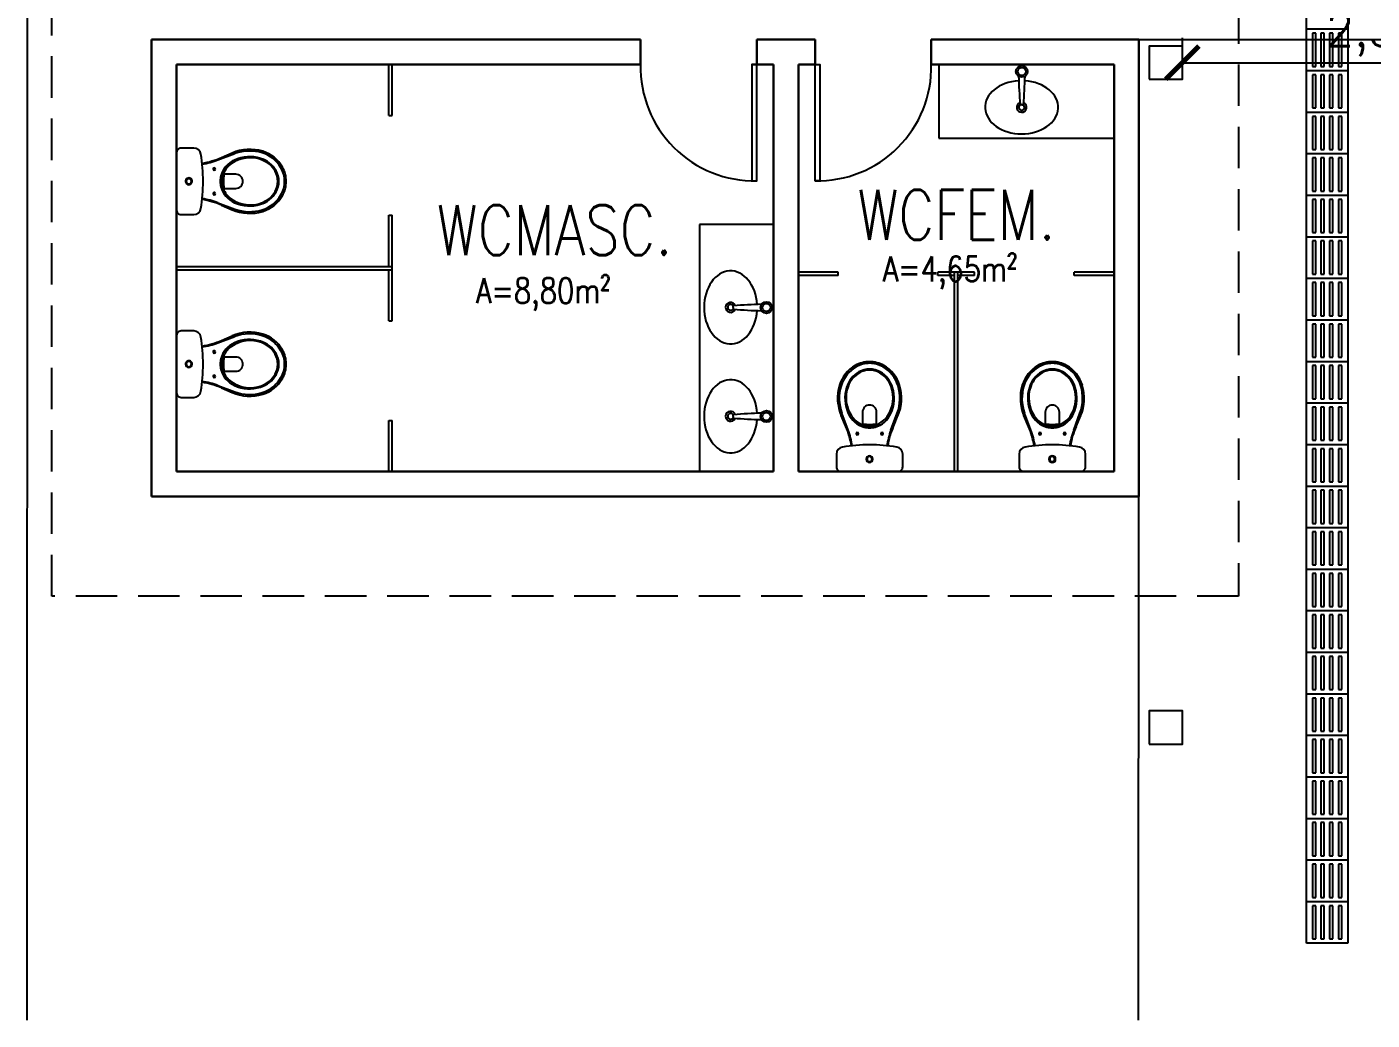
# Model space of a CAD drawing. Header units: metres. Extents: x 341 to 459, y 1341 to 1425.
# Drawn here: x 425.26 to 433.35, y 1365.49 to 1371.47 of the extents above; entities that cross this region are included whole.
import ezdxf

# ---------------------------------------------------------------- set-up
doc = ezdxf.new("R2010")
doc.units = ezdxf.units.M
doc.linetypes.add('CONTINUO', pattern=[0])
doc.linetypes.add('HIDDEN', pattern=[0.375, 0.25, -0.125])
for name, color, linetype in [('AL1', 8, 'Continuous'), ('BASE DE CONCRETO', 251, 'Continuous'), ('CANALETA-COBERTA_', 4, 'CONTINUO'), ('Identificadores de ambiente', 3, 'Continuous'), ('Itens de detalhe', 7, 'Continuous'), ('Linhas médias', 3, 'Continuous'), ('Notas de texto-1', 7, 'Continuous')]:
    doc.layers.add(name, color=color, linetype=linetype)
doc.layers.add('AL2', color=7, linetype='Continuous', lineweight=9)
doc.layers.add('EDIFICAÇÃO_', color=5, linetype='CONTINUO', lineweight=30)
doc.styles.add('ROMANS', font='ROMANS.SHX')
doc.styles.add('RomanS_3', font='romans__.ttf', dxfattribs={"width": 0.8, "height": 0.3})
doc.dimstyles.new('100___1-100', dxfattribs={"dimscale": 0.1, "dimtxt": 2, "dimasz": 2, "dimexe": 1.5, "dimexo": 1, "dimgap": 0.5, "dimtad": 1, "dimzin": 4, "dimtxsty": 'ROMANS', "dimblk": 'ARCHTICK', "dimcen": 0, "dimclrd": 256, "dimclre": 256, "dimclrt": 3, "dimazin": 3, "dimtfac": 1, "dimtmove": 0, "dimatfit": 0, "dimldrblk": 'ARCHTICK', "dimfxl": 1, "dimlwd": -1, "dimlwe": -1, "dimarcsym": 0})

# ---------------------------------------------------------------- blocks, each defined once
blk = doc.blocks.new('piso tatil')
at = {"layer": 'Itens de detalhe', "color": 252, "true_color": 0x939598, "extrusion": (0, 0, -1)}
for p, q in [((-78.855, 21.8242), (-78.855, 22.0742)), ((-78.855, 21.8242), (-78.855, 22.0742)), ((-78.605, 22.0742), (-78.605, 21.8242)), ((-78.605, 22.0742), (-78.605, 21.8242)), ((-78.855, 21.5742), (-78.855, 21.8242)), ((-78.855, 21.8242), (-78.605, 21.8242)), ((-78.855, 21.5742), (-78.855, 21.8242)), ((-78.855, 21.8242), (-78.605, 21.8242)), ((-78.7976, 21.7986), (-78.8181, 21.7986)), ((-78.8181, 21.7986), (-78.8181, 21.5991)), ((-78.7976, 21.5991), (-78.7976, 21.7986)), ((-78.7469, 21.7986), (-78.7674, 21.7986)), ((-78.7674, 21.7986), (-78.7674, 21.5991)), ((-78.7469, 21.5991), (-78.7469, 21.7986)), ((-78.6962, 21.7986), (-78.7167, 21.7986)), ((-78.7167, 21.7986), (-78.7167, 21.5991)), ((-78.6962, 21.5991), (-78.6962, 21.7986)), ((-78.642, 21.7986), (-78.6624, 21.7986)), ((-78.6624, 21.7986), (-78.6624, 21.5991)), ((-78.642, 21.5991), (-78.642, 21.7986)), ((-78.605, 21.8242), (-78.605, 21.5742)), ((-78.605, 21.8242), (-78.605, 21.5742)), ((-78.855, 21.3242), (-78.855, 21.5742)), ((-78.855, 21.5742), (-78.605, 21.5742)), ((-78.855, 21.3242), (-78.855, 21.5742)), ((-78.855, 21.5742), (-78.605, 21.5742)), ((-78.8181, 21.5991), (-78.7976, 21.5991)), ((-78.7976, 21.5486), (-78.8181, 21.5486)), ((-78.8181, 21.5486), (-78.8181, 21.3491)), ((-78.7976, 21.3491), (-78.7976, 21.5486)), ((-78.7674, 21.5991), (-78.7469, 21.5991)), ((-78.7469, 21.5486), (-78.7674, 21.5486)), ((-78.7674, 21.5486), (-78.7674, 21.3491)), ((-78.7469, 21.3491), (-78.7469, 21.5486)), ((-78.7167, 21.5991), (-78.6962, 21.5991)), ((-78.6962, 21.5486), (-78.7167, 21.5486)), ((-78.7167, 21.5486), (-78.7167, 21.3491)), ((-78.6962, 21.3491), (-78.6962, 21.5486)), ((-78.6624, 21.5991), (-78.642, 21.5991)), ((-78.642, 21.5486), (-78.6624, 21.5486)), ((-78.6624, 21.5486), (-78.6624, 21.3491)), ((-78.642, 21.3491), (-78.642, 21.5486)), ((-78.605, 21.5742), (-78.605, 21.3242)), ((-78.605, 21.5742), (-78.605, 21.3242)), ((-78.855, 21.0742), (-78.855, 21.3242)), ((-78.855, 21.3242), (-78.605, 21.3242)), ((-78.855, 21.0742), (-78.855, 21.3242)), ((-78.855, 21.3242), (-78.605, 21.3242)), ((-78.8181, 21.3491), (-78.7976, 21.3491)), ((-78.7976, 21.2986), (-78.8181, 21.2986)), ((-78.8181, 21.2986), (-78.8181, 21.0991)), ((-78.7976, 21.0991), (-78.7976, 21.2986)), ((-78.7674, 21.3491), (-78.7469, 21.3491)), ((-78.7469, 21.2986), (-78.7674, 21.2986)), ((-78.7674, 21.2986), (-78.7674, 21.0991)), ((-78.7469, 21.0991), (-78.7469, 21.2986)), ((-78.7167, 21.3491), (-78.6962, 21.3491)), ((-78.6962, 21.2986), (-78.7167, 21.2986)), ((-78.7167, 21.2986), (-78.7167, 21.0991)), ((-78.6962, 21.0991), (-78.6962, 21.2986)), ((-78.6624, 21.3491), (-78.642, 21.3491)), ((-78.642, 21.2986), (-78.6624, 21.2986)), ((-78.6624, 21.2986), (-78.6624, 21.0991)), ((-78.642, 21.0991), (-78.642, 21.2986)), ((-78.605, 21.3242), (-78.605, 21.0742)), ((-78.605, 21.3242), (-78.605, 21.0742)), ((-78.855, 20.8242), (-78.855, 21.0742)), ((-78.855, 21.0742), (-78.605, 21.0742)), ((-78.855, 20.8242), (-78.855, 21.0742)), ((-78.855, 21.0742), (-78.605, 21.0742)), ((-78.8181, 21.0991), (-78.7976, 21.0991)), ((-78.7674, 21.0991), (-78.7469, 21.0991)), ((-78.7167, 21.0991), (-78.6962, 21.0991)), ((-78.6624, 21.0991), (-78.642, 21.0991)), ((-78.605, 21.0742), (-78.605, 20.8242)), ((-78.605, 21.0742), (-78.605, 20.8242)), ((-78.7976, 21.0486), (-78.8181, 21.0486)), ((-78.8181, 21.0486), (-78.8181, 20.8491)), ((-78.7976, 20.8491), (-78.7976, 21.0486)), ((-78.7469, 21.0486), (-78.7674, 21.0486)), ((-78.7674, 21.0486), (-78.7674, 20.8491)), ((-78.7469, 20.8491), (-78.7469, 21.0486)), ((-78.6962, 21.0486), (-78.7167, 21.0486)), ((-78.7167, 21.0486), (-78.7167, 20.8491)), ((-78.6962, 20.8491), (-78.6962, 21.0486)), ((-78.642, 21.0486), (-78.6624, 21.0486)), ((-78.6624, 21.0486), (-78.6624, 20.8491)), ((-78.642, 20.8491), (-78.642, 21.0486)), ((-78.855, 20.5742), (-78.855, 20.8242)), ((-78.855, 20.8242), (-78.605, 20.8242)), ((-78.855, 20.5742), (-78.855, 20.8242)), ((-78.855, 20.8242), (-78.605, 20.8242)), ((-78.8181, 20.8491), (-78.7976, 20.8491)), ((-78.7674, 20.8491), (-78.7469, 20.8491)), ((-78.7167, 20.8491), (-78.6962, 20.8491)), ((-78.6624, 20.8491), (-78.642, 20.8491)), ((-78.605, 20.8242), (-78.605, 20.5742)), ((-78.605, 20.8242), (-78.605, 20.5742)), ((-78.7976, 20.7986), (-78.8181, 20.7986)), ((-78.8181, 20.7986), (-78.8181, 20.5991)), ((-78.7976, 20.5991), (-78.7976, 20.7986)), ((-78.7469, 20.7986), (-78.7674, 20.7986)), ((-78.7674, 20.7986), (-78.7674, 20.5991)), ((-78.7469, 20.5991), (-78.7469, 20.7986)), ((-78.6962, 20.7986), (-78.7167, 20.7986)), ((-78.7167, 20.7986), (-78.7167, 20.5991)), ((-78.6962, 20.5991), (-78.6962, 20.7986)), ((-78.642, 20.7986), (-78.6624, 20.7986)), ((-78.6624, 20.7986), (-78.6624, 20.5991)), ((-78.642, 20.5991), (-78.642, 20.7986)), ((-78.855, 20.3242), (-78.855, 20.5742)), ((-78.855, 20.5742), (-78.605, 20.5742)), ((-78.855, 20.3242), (-78.855, 20.5742)), ((-78.855, 20.5742), (-78.605, 20.5742)), ((-78.8181, 20.5991), (-78.7976, 20.5991)), ((-78.7674, 20.5991), (-78.7469, 20.5991)), ((-78.7167, 20.5991), (-78.6962, 20.5991)), ((-78.6624, 20.5991), (-78.642, 20.5991)), ((-78.605, 20.5742), (-78.605, 20.3242)), ((-78.605, 20.5742), (-78.605, 20.3242)), ((-78.7976, 20.5486), (-78.8181, 20.5486)), ((-78.8181, 20.5486), (-78.8181, 20.3491)), ((-78.7976, 20.3491), (-78.7976, 20.5486)), ((-78.7469, 20.5486), (-78.7674, 20.5486)), ((-78.7674, 20.5486), (-78.7674, 20.3491)), ((-78.7469, 20.3491), (-78.7469, 20.5486)), ((-78.6962, 20.5486), (-78.7167, 20.5486)), ((-78.7167, 20.5486), (-78.7167, 20.3491)), ((-78.6962, 20.3491), (-78.6962, 20.5486)), ((-78.642, 20.5486), (-78.6624, 20.5486)), ((-78.6624, 20.5486), (-78.6624, 20.3491)), ((-78.642, 20.3491), (-78.642, 20.5486)), ((-78.8181, 20.3491), (-78.7976, 20.3491)), ((-78.7674, 20.3491), (-78.7469, 20.3491)), ((-78.7167, 20.3491), (-78.6962, 20.3491)), ((-78.6624, 20.3491), (-78.642, 20.3491)), ((-78.855, 20.0742), (-78.855, 20.3242)), ((-78.855, 20.3242), (-78.605, 20.3242)), ((-78.855, 20.0742), (-78.855, 20.3242)), ((-78.855, 20.3242), (-78.605, 20.3242)), ((-78.7976, 20.2986), (-78.8181, 20.2986)), ((-78.8181, 20.2986), (-78.8181, 20.0991)), ((-78.7976, 20.0991), (-78.7976, 20.2986)), ((-78.7469, 20.2986), (-78.7674, 20.2986)), ((-78.7674, 20.2986), (-78.7674, 20.0991)), ((-78.7469, 20.0991), (-78.7469, 20.2986)), ((-78.6962, 20.2986), (-78.7167, 20.2986)), ((-78.7167, 20.2986), (-78.7167, 20.0991)), ((-78.6962, 20.0991), (-78.6962, 20.2986)), ((-78.642, 20.2986), (-78.6624, 20.2986)), ((-78.6624, 20.2986), (-78.6624, 20.0991)), ((-78.642, 20.0991), (-78.642, 20.2986)), ((-78.605, 20.3242), (-78.605, 20.0742)), ((-78.605, 20.3242), (-78.605, 20.0742)), ((-78.8181, 20.0991), (-78.7976, 20.0991)), ((-78.7674, 20.0991), (-78.7469, 20.0991)), ((-78.7167, 20.0991), (-78.6962, 20.0991)), ((-78.6624, 20.0991), (-78.642, 20.0991)), ((-78.855, 19.8242), (-78.855, 20.0742)), ((-78.855, 20.0742), (-78.605, 20.0742)), ((-78.855, 19.8242), (-78.855, 20.0742)), ((-78.855, 20.0742), (-78.605, 20.0742)), ((-78.7976, 20.0486), (-78.8181, 20.0486)), ((-78.8181, 20.0486), (-78.8181, 19.8491)), ((-78.7976, 19.8491), (-78.7976, 20.0486)), ((-78.7469, 20.0486), (-78.7674, 20.0486)), ((-78.7674, 20.0486), (-78.7674, 19.8491)), ((-78.7469, 19.8491), (-78.7469, 20.0486)), ((-78.6962, 20.0486), (-78.7167, 20.0486)), ((-78.7167, 20.0486), (-78.7167, 19.8491)), ((-78.6962, 19.8491), (-78.6962, 20.0486)), ((-78.642, 20.0486), (-78.6624, 20.0486)), ((-78.6624, 20.0486), (-78.6624, 19.8491)), ((-78.642, 19.8491), (-78.642, 20.0486)), ((-78.605, 20.0742), (-78.605, 19.8242)), ((-78.605, 20.0742), (-78.605, 19.8242)), ((-78.8181, 19.8491), (-78.7976, 19.8491)), ((-78.7674, 19.8491), (-78.7469, 19.8491)), ((-78.7167, 19.8491), (-78.6962, 19.8491)), ((-78.6624, 19.8491), (-78.642, 19.8491)), ((-78.855, 19.5742), (-78.855, 19.8242)), ((-78.855, 19.8242), (-78.605, 19.8242)), ((-78.855, 19.5742), (-78.855, 19.8242)), ((-78.855, 19.8242), (-78.605, 19.8242)), ((-78.7976, 19.7986), (-78.8181, 19.7986)), ((-78.8181, 19.7986), (-78.8181, 19.5991)), ((-78.7976, 19.5991), (-78.7976, 19.7986)), ((-78.7469, 19.7986), (-78.7674, 19.7986)), ((-78.7674, 19.7986), (-78.7674, 19.5991)), ((-78.7469, 19.5991), (-78.7469, 19.7986)), ((-78.6962, 19.7986), (-78.7167, 19.7986)), ((-78.7167, 19.7986), (-78.7167, 19.5991)), ((-78.6962, 19.5991), (-78.6962, 19.7986)), ((-78.642, 19.7986), (-78.6624, 19.7986)), ((-78.6624, 19.7986), (-78.6624, 19.5991)), ((-78.642, 19.5991), (-78.642, 19.7986)), ((-78.605, 19.8242), (-78.605, 19.5742)), ((-78.605, 19.8242), (-78.605, 19.5742)), ((-78.8181, 19.5991), (-78.7976, 19.5991)), ((-78.7674, 19.5991), (-78.7469, 19.5991)), ((-78.7167, 19.5991), (-78.6962, 19.5991)), ((-78.6624, 19.5991), (-78.642, 19.5991)), ((-78.855, 19.3242), (-78.855, 19.5742)), ((-78.855, 19.5742), (-78.605, 19.5742)), ((-78.855, 19.3242), (-78.855, 19.5742)), ((-78.855, 19.5742), (-78.605, 19.5742)), ((-78.7976, 19.5486), (-78.8181, 19.5486)), ((-78.8181, 19.5486), (-78.8181, 19.3491)), ((-78.7976, 19.3491), (-78.7976, 19.5486)), ((-78.7469, 19.5486), (-78.7674, 19.5486)), ((-78.7674, 19.5486), (-78.7674, 19.3491)), ((-78.7469, 19.3491), (-78.7469, 19.5486)), ((-78.6962, 19.5486), (-78.7167, 19.5486)), ((-78.7167, 19.5486), (-78.7167, 19.3491)), ((-78.6962, 19.3491), (-78.6962, 19.5486)), ((-78.642, 19.5486), (-78.6624, 19.5486)), ((-78.6624, 19.5486), (-78.6624, 19.3491)), ((-78.642, 19.3491), (-78.642, 19.5486)), ((-78.605, 19.5742), (-78.605, 19.3242)), ((-78.605, 19.5742), (-78.605, 19.3242)), ((-78.855, 19.0742), (-78.855, 19.3242)), ((-78.855, 19.3242), (-78.605, 19.3242)), ((-78.855, 19.0742), (-78.855, 19.3242)), ((-78.855, 19.3242), (-78.605, 19.3242)), ((-78.8181, 19.3491), (-78.7976, 19.3491)), ((-78.7976, 19.2986), (-78.8181, 19.2986)), ((-78.8181, 19.2986), (-78.8181, 19.0991)), ((-78.7976, 19.0991), (-78.7976, 19.2986)), ((-78.7674, 19.3491), (-78.7469, 19.3491)), ((-78.7469, 19.2986), (-78.7674, 19.2986)), ((-78.7674, 19.2986), (-78.7674, 19.0991)), ((-78.7469, 19.0991), (-78.7469, 19.2986)), ((-78.7167, 19.3491), (-78.6962, 19.3491)), ((-78.6962, 19.2986), (-78.7167, 19.2986)), ((-78.7167, 19.2986), (-78.7167, 19.0991)), ((-78.6962, 19.0991), (-78.6962, 19.2986)), ((-78.6624, 19.3491), (-78.642, 19.3491)), ((-78.642, 19.2986), (-78.6624, 19.2986)), ((-78.6624, 19.2986), (-78.6624, 19.0991)), ((-78.642, 19.0991), (-78.642, 19.2986)), ((-78.605, 19.3242), (-78.605, 19.0742)), ((-78.605, 19.3242), (-78.605, 19.0742)), ((-78.855, 18.8242), (-78.855, 19.0742)), ((-78.855, 19.0742), (-78.605, 19.0742)), ((-78.855, 18.8242), (-78.855, 19.0742)), ((-78.855, 19.0742), (-78.605, 19.0742)), ((-78.8181, 19.0991), (-78.7976, 19.0991)), ((-78.7976, 19.0486), (-78.8181, 19.0486)), ((-78.8181, 19.0486), (-78.8181, 18.8491)), ((-78.7976, 18.8491), (-78.7976, 19.0486)), ((-78.7674, 19.0991), (-78.7469, 19.0991)), ((-78.7469, 19.0486), (-78.7674, 19.0486)), ((-78.7674, 19.0486), (-78.7674, 18.8491)), ((-78.7469, 18.8491), (-78.7469, 19.0486)), ((-78.7167, 19.0991), (-78.6962, 19.0991)), ((-78.6962, 19.0486), (-78.7167, 19.0486)), ((-78.7167, 19.0486), (-78.7167, 18.8491)), ((-78.6962, 18.8491), (-78.6962, 19.0486)), ((-78.6624, 19.0991), (-78.642, 19.0991)), ((-78.642, 19.0486), (-78.6624, 19.0486)), ((-78.6624, 19.0486), (-78.6624, 18.8491)), ((-78.642, 18.8491), (-78.642, 19.0486)), ((-78.605, 19.0742), (-78.605, 18.8242)), ((-78.605, 19.0742), (-78.605, 18.8242)), ((-78.855, 18.5742), (-78.855, 18.8242)), ((-78.855, 18.8242), (-78.605, 18.8242)), ((-78.855, 18.5742), (-78.855, 18.8242)), ((-78.855, 18.8242), (-78.605, 18.8242)), ((-78.8181, 18.8491), (-78.7976, 18.8491)), ((-78.7976, 18.7986), (-78.8181, 18.7986)), ((-78.8181, 18.7986), (-78.8181, 18.5991)), ((-78.7976, 18.5991), (-78.7976, 18.7986)), ((-78.7674, 18.8491), (-78.7469, 18.8491)), ((-78.7469, 18.7986), (-78.7674, 18.7986)), ((-78.7674, 18.7986), (-78.7674, 18.5991)), ((-78.7469, 18.5991), (-78.7469, 18.7986)), ((-78.7167, 18.8491), (-78.6962, 18.8491)), ((-78.6962, 18.7986), (-78.7167, 18.7986)), ((-78.7167, 18.7986), (-78.7167, 18.5991)), ((-78.6962, 18.5991), (-78.6962, 18.7986)), ((-78.6624, 18.8491), (-78.642, 18.8491)), ((-78.642, 18.7986), (-78.6624, 18.7986)), ((-78.6624, 18.7986), (-78.6624, 18.5991)), ((-78.642, 18.5991), (-78.642, 18.7986)), ((-78.605, 18.8242), (-78.605, 18.5742)), ((-78.605, 18.8242), (-78.605, 18.5742)), ((-78.855, 18.3242), (-78.855, 18.5742)), ((-78.855, 18.5742), (-78.605, 18.5742)), ((-78.855, 18.3242), (-78.855, 18.5742)), ((-78.855, 18.5742), (-78.605, 18.5742)), ((-78.8181, 18.5991), (-78.7976, 18.5991)), ((-78.7976, 18.5486), (-78.8181, 18.5486)), ((-78.8181, 18.5486), (-78.8181, 18.3491)), ((-78.7976, 18.3491), (-78.7976, 18.5486)), ((-78.7674, 18.5991), (-78.7469, 18.5991)), ((-78.7469, 18.5486), (-78.7674, 18.5486)), ((-78.7674, 18.5486), (-78.7674, 18.3491)), ((-78.7469, 18.3491), (-78.7469, 18.5486)), ((-78.7167, 18.5991), (-78.6962, 18.5991)), ((-78.6962, 18.5486), (-78.7167, 18.5486)), ((-78.7167, 18.5486), (-78.7167, 18.3491)), ((-78.6962, 18.3491), (-78.6962, 18.5486)), ((-78.6624, 18.5991), (-78.642, 18.5991)), ((-78.642, 18.5486), (-78.6624, 18.5486)), ((-78.6624, 18.5486), (-78.6624, 18.3491)), ((-78.642, 18.3491), (-78.642, 18.5486)), ((-78.605, 18.5742), (-78.605, 18.3242)), ((-78.605, 18.5742), (-78.605, 18.3242)), ((-78.855, 18.0742), (-78.855, 18.3242)), ((-78.855, 18.3242), (-78.605, 18.3242)), ((-78.855, 18.0742), (-78.855, 18.3242)), ((-78.855, 18.3242), (-78.605, 18.3242)), ((-78.8181, 18.3491), (-78.7976, 18.3491)), ((-78.7674, 18.3491), (-78.7469, 18.3491)), ((-78.7167, 18.3491), (-78.6962, 18.3491)), ((-78.6624, 18.3491), (-78.642, 18.3491)), ((-78.605, 18.3242), (-78.605, 18.0742)), ((-78.605, 18.3242), (-78.605, 18.0742)), ((-78.7976, 18.2986), (-78.8181, 18.2986)), ((-78.8181, 18.2986), (-78.8181, 18.0991)), ((-78.7976, 18.0991), (-78.7976, 18.2986)), ((-78.7469, 18.2986), (-78.7674, 18.2986)), ((-78.7674, 18.2986), (-78.7674, 18.0991)), ((-78.7469, 18.0991), (-78.7469, 18.2986)), ((-78.6962, 18.2986), (-78.7167, 18.2986)), ((-78.7167, 18.2986), (-78.7167, 18.0991)), ((-78.6962, 18.0991), (-78.6962, 18.2986)), ((-78.642, 18.2986), (-78.6624, 18.2986)), ((-78.6624, 18.2986), (-78.6624, 18.0991)), ((-78.642, 18.0991), (-78.642, 18.2986)), ((-78.855, 17.8242), (-78.855, 18.0742)), ((-78.855, 18.0742), (-78.605, 18.0742)), ((-78.855, 17.8242), (-78.855, 18.0742)), ((-78.855, 18.0742), (-78.605, 18.0742)), ((-78.8181, 18.0991), (-78.7976, 18.0991)), ((-78.7674, 18.0991), (-78.7469, 18.0991)), ((-78.7167, 18.0991), (-78.6962, 18.0991)), ((-78.6624, 18.0991), (-78.642, 18.0991)), ((-78.605, 18.0742), (-78.605, 17.8242)), ((-78.605, 18.0742), (-78.605, 17.8242)), ((-78.7976, 18.0486), (-78.8181, 18.0486)), ((-78.8181, 18.0486), (-78.8181, 17.8491)), ((-78.7976, 17.8491), (-78.7976, 18.0486)), ((-78.7469, 18.0486), (-78.7674, 18.0486)), ((-78.7674, 18.0486), (-78.7674, 17.8491)), ((-78.7469, 17.8491), (-78.7469, 18.0486)), ((-78.6962, 18.0486), (-78.7167, 18.0486)), ((-78.7167, 18.0486), (-78.7167, 17.8491)), ((-78.6962, 17.8491), (-78.6962, 18.0486)), ((-78.642, 18.0486), (-78.6624, 18.0486)), ((-78.6624, 18.0486), (-78.6624, 17.8491)), ((-78.642, 17.8491), (-78.642, 18.0486)), ((-78.855, 17.5742), (-78.855, 17.8242)), ((-78.855, 17.8242), (-78.605, 17.8242)), ((-78.855, 17.5742), (-78.855, 17.8242)), ((-78.855, 17.8242), (-78.605, 17.8242)), ((-78.8181, 17.8491), (-78.7976, 17.8491)), ((-78.7674, 17.8491), (-78.7469, 17.8491)), ((-78.7167, 17.8491), (-78.6962, 17.8491)), ((-78.6624, 17.8491), (-78.642, 17.8491)), ((-78.605, 17.8242), (-78.605, 17.5742)), ((-78.605, 17.8242), (-78.605, 17.5742)), ((-78.7976, 17.7986), (-78.8181, 17.7986)), ((-78.8181, 17.7986), (-78.8181, 17.5991)), ((-78.7976, 17.5991), (-78.7976, 17.7986)), ((-78.7469, 17.7986), (-78.7674, 17.7986)), ((-78.7674, 17.7986), (-78.7674, 17.5991)), ((-78.7469, 17.5991), (-78.7469, 17.7986)), ((-78.6962, 17.7986), (-78.7167, 17.7986)), ((-78.7167, 17.7986), (-78.7167, 17.5991)), ((-78.6962, 17.5991), (-78.6962, 17.7986)), ((-78.642, 17.7986), (-78.6624, 17.7986)), ((-78.6624, 17.7986), (-78.6624, 17.5991)), ((-78.642, 17.5991), (-78.642, 17.7986)), ((-78.855, 17.3242), (-78.855, 17.5742)), ((-78.855, 17.5742), (-78.605, 17.5742)), ((-78.855, 17.3242), (-78.855, 17.5742)), ((-78.855, 17.5742), (-78.605, 17.5742)), ((-78.8181, 17.5991), (-78.7976, 17.5991)), ((-78.7674, 17.5991), (-78.7469, 17.5991)), ((-78.7167, 17.5991), (-78.6962, 17.5991)), ((-78.6624, 17.5991), (-78.642, 17.5991)), ((-78.605, 17.5742), (-78.605, 17.3242)), ((-78.605, 17.5742), (-78.605, 17.3242)), ((-78.7976, 17.5486), (-78.8181, 17.5486)), ((-78.8181, 17.5486), (-78.8181, 17.3491)), ((-78.7976, 17.3491), (-78.7976, 17.5486)), ((-78.7469, 17.5486), (-78.7674, 17.5486)), ((-78.7674, 17.5486), (-78.7674, 17.3491)), ((-78.7469, 17.3491), (-78.7469, 17.5486)), ((-78.6962, 17.5486), (-78.7167, 17.5486)), ((-78.7167, 17.5486), (-78.7167, 17.3491)), ((-78.6962, 17.3491), (-78.6962, 17.5486)), ((-78.642, 17.5486), (-78.6624, 17.5486)), ((-78.6624, 17.5486), (-78.6624, 17.3491)), ((-78.642, 17.3491), (-78.642, 17.5486)), ((-78.8181, 17.3491), (-78.7976, 17.3491)), ((-78.7674, 17.3491), (-78.7469, 17.3491)), ((-78.7167, 17.3491), (-78.6962, 17.3491)), ((-78.6624, 17.3491), (-78.642, 17.3491)), ((-78.855, 17.0742), (-78.855, 17.3242)), ((-78.855, 17.3242), (-78.605, 17.3242)), ((-78.855, 17.0742), (-78.855, 17.3242)), ((-78.855, 17.3242), (-78.605, 17.3242)), ((-78.7976, 17.2986), (-78.8181, 17.2986)), ((-78.8181, 17.2986), (-78.8181, 17.0991)), ((-78.7976, 17.0991), (-78.7976, 17.2986)), ((-78.7469, 17.2986), (-78.7674, 17.2986)), ((-78.7674, 17.2986), (-78.7674, 17.0991)), ((-78.7469, 17.0991), (-78.7469, 17.2986)), ((-78.6962, 17.2986), (-78.7167, 17.2986)), ((-78.7167, 17.2986), (-78.7167, 17.0991)), ((-78.6962, 17.0991), (-78.6962, 17.2986)), ((-78.642, 17.2986), (-78.6624, 17.2986)), ((-78.6624, 17.2986), (-78.6624, 17.0991)), ((-78.642, 17.0991), (-78.642, 17.2986)), ((-78.605, 17.3242), (-78.605, 17.0742)), ((-78.605, 17.3242), (-78.605, 17.0742)), ((-78.8181, 17.0991), (-78.7976, 17.0991)), ((-78.7674, 17.0991), (-78.7469, 17.0991)), ((-78.7167, 17.0991), (-78.6962, 17.0991)), ((-78.6624, 17.0991), (-78.642, 17.0991)), ((-78.855, 16.8242), (-78.855, 17.0742)), ((-78.855, 17.0742), (-78.605, 17.0742)), ((-78.855, 16.8242), (-78.855, 17.0742)), ((-78.855, 17.0742), (-78.605, 17.0742)), ((-78.7976, 17.0486), (-78.8181, 17.0486)), ((-78.8181, 17.0486), (-78.8181, 16.8491)), ((-78.7976, 16.8491), (-78.7976, 17.0486)), ((-78.7469, 17.0486), (-78.7674, 17.0486)), ((-78.7674, 17.0486), (-78.7674, 16.8491)), ((-78.7469, 16.8491), (-78.7469, 17.0486)), ((-78.6962, 17.0486), (-78.7167, 17.0486)), ((-78.7167, 17.0486), (-78.7167, 16.8491)), ((-78.6962, 16.8491), (-78.6962, 17.0486)), ((-78.642, 17.0486), (-78.6624, 17.0486)), ((-78.6624, 17.0486), (-78.6624, 16.8491)), ((-78.642, 16.8491), (-78.642, 17.0486)), ((-78.605, 17.0742), (-78.605, 16.8242)), ((-78.605, 17.0742), (-78.605, 16.8242)), ((-78.8181, 16.8491), (-78.7976, 16.8491)), ((-78.7674, 16.8491), (-78.7469, 16.8491)), ((-78.7167, 16.8491), (-78.6962, 16.8491)), ((-78.6624, 16.8491), (-78.642, 16.8491)), ((-78.855, 16.5742), (-78.855, 16.8242)), ((-78.855, 16.8242), (-78.605, 16.8242)), ((-78.855, 16.5742), (-78.855, 16.8242)), ((-78.855, 16.8242), (-78.605, 16.8242)), ((-78.7976, 16.7986), (-78.8181, 16.7986)), ((-78.8181, 16.7986), (-78.8181, 16.5991)), ((-78.7976, 16.5991), (-78.7976, 16.7986)), ((-78.7469, 16.7986), (-78.7674, 16.7986)), ((-78.7674, 16.7986), (-78.7674, 16.5991)), ((-78.7469, 16.5991), (-78.7469, 16.7986)), ((-78.6962, 16.7986), (-78.7167, 16.7986)), ((-78.7167, 16.7986), (-78.7167, 16.5991)), ((-78.6962, 16.5991), (-78.6962, 16.7986)), ((-78.642, 16.7986), (-78.6624, 16.7986)), ((-78.6624, 16.7986), (-78.6624, 16.5991)), ((-78.642, 16.5991), (-78.642, 16.7986)), ((-78.605, 16.8242), (-78.605, 16.5742)), ((-78.605, 16.8242), (-78.605, 16.5742)), ((-78.855, 16.3242), (-78.855, 16.5742)), ((-78.855, 16.5742), (-78.605, 16.5742)), ((-78.855, 16.3242), (-78.855, 16.5742)), ((-78.855, 16.5742), (-78.605, 16.5742)), ((-78.8181, 16.5991), (-78.7976, 16.5991)), ((-78.7976, 16.5486), (-78.8181, 16.5486)), ((-78.8181, 16.5486), (-78.8181, 16.3491)), ((-78.7976, 16.3491), (-78.7976, 16.5486)), ((-78.7674, 16.5991), (-78.7469, 16.5991)), ((-78.7469, 16.5486), (-78.7674, 16.5486)), ((-78.7674, 16.5486), (-78.7674, 16.3491)), ((-78.7469, 16.3491), (-78.7469, 16.5486)), ((-78.7167, 16.5991), (-78.6962, 16.5991)), ((-78.6962, 16.5486), (-78.7167, 16.5486)), ((-78.7167, 16.5486), (-78.7167, 16.3491)), ((-78.6962, 16.3491), (-78.6962, 16.5486)), ((-78.6624, 16.5991), (-78.642, 16.5991)), ((-78.642, 16.5486), (-78.6624, 16.5486)), ((-78.6624, 16.5486), (-78.6624, 16.3491)), ((-78.642, 16.3491), (-78.642, 16.5486)), ((-78.605, 16.5742), (-78.605, 16.3242)), ((-78.605, 16.5742), (-78.605, 16.3242)), ((-78.605, 16.3242), (-78.855, 16.3242)), ((-78.605, 16.3242), (-78.855, 16.3242)), ((-78.8181, 16.3491), (-78.7976, 16.3491)), ((-78.7674, 16.3491), (-78.7469, 16.3491)), ((-78.7167, 16.3491), (-78.6962, 16.3491)), ((-78.6624, 16.3491), (-78.642, 16.3491))]:
    blk.add_line(p, q, dxfattribs=at)
blk = doc.blocks.new('CP929_p')
at = {"layer": 'AL1', "linetype": 'Continuous'}
for p, q in [((-0.1696, 0), (0.1696, 0)), ((-0.1998, -0.0289), (-0.1998, -0.1052)), ((0.1998, -0.1052), (0.1998, -0.0289)), ((-0.1431, -0.2716), (-0.1711, -0.3367)), ((-0.1288, -0.2502), (-0.1666, -0.352)), ((-0.0433, -0.2823), (-0.0426, -0.2858)), ((-0.0426, -0.2858), (-0.0426, -0.3577)), ((0.0426, -0.2858), (0.0433, -0.2823)), ((0.0426, -0.3577), (0.0426, -0.2858)), ((0.1288, -0.2502), (0.1666, -0.352)), ((0.1431, -0.2716), (0.1711, -0.3367))]:
    blk.add_line(p, q, dxfattribs=at)
for centre, radius, start, end in [((-0.1705, -0.0293), 0.0293, 88.17323, 179.32231), ((0.1705, -0.0293), 0.0293, 0.67768, 91.82678), ((0, -0.0753), 0.0202, 90, 270), ((0, -0.0753), 0.0153, 90, 270), ((0, -0.0753), 0.0202, 270, 90), ((0, -0.0753), 0.0153, 270, 90), ((-0.1566, -0.1048), 0.0432, 180.50655, 260.98509), ((0, 0.8207), 0.9819, 260.42485, 270.00116), ((-0.5964, -0.0765), 0.4936, 336.72232, 350.83813), ((-0.5964, -0.0765), 0.4989, 339.6249, 350.86944), ((0, 0.8207), 0.9819, 269.99883, 279.57516), ((0.5964, -0.0765), 0.4989, 189.13056, 200.37509), ((0.5964, -0.0765), 0.4936, 189.16186, 203.27769), ((0.1566, -0.1048), 0.0432, 279.01493, 359.49347), ((-0.074, -0.2281), 0.00691, 90, 270), ((-0.074, -0.2281), 0.00691, 270, 90), ((0.074, -0.2281), 0.00691, 90, 270), ((0.074, -0.2281), 0.00691, 270, 90), ((0.0066, -0.4108), 0.1481, 105.50041, 155.61374), ((0.0066, -0.4108), 0.1378, 111.21111, 145.2999), ((0.0066, -0.4108), 0.1378, 105.50063, 111.21111), ((0, -0.8766), 0.5923, 90, 94.1255), ((0, -0.387), 0.1234, 89.99991, 105.50042), ((0, -0.3871), 0.1131, 90, 105.50052), ((0, -0.3871), 0.1234, 74.49948, 90), ((0, -0.3871), 0.1131, 74.49978, 90.0003), ((0, -0.8766), 0.5923, 85.8745, 90), ((-0.0066, -0.4108), 0.1378, 34.70022, 74.49948), ((-0.0066, -0.4108), 0.1481, 24.38627, 74.4996), ((0.074, -0.4414), 0.2665, 156.58444, 197.09634), ((0.074, -0.4414), 0.2567, 159.62511, 197.09632), ((0.074, -0.4414), 0.2221, 155.61387, 197.09634), ((0.0556, -0.4448), 0.1974, 145.29972, 200.17057), ((0, -0.3577), 0.0426, 180.00001, 270.00006), ((0, -0.3577), 0.0426, 270, 0.00005), ((-0.0556, -0.4448), 0.1974, 339.82935, 34.7002), ((-0.074, -0.4414), 0.2221, 342.90372, 24.38618), ((-0.074, -0.4414), 0.2567, 342.90369, 20.37489), ((-0.074, -0.4414), 0.2665, 342.90369, 23.41557), ((0.0174, -0.4588), 0.2073, 197.09631, 240.06148), ((0.0174, -0.4588), 0.1974, 197.09641, 240.06157), ((0.0174, -0.4588), 0.1629, 197.09631, 240.06148), ((0.0174, -0.4588), 0.1567, 200.17079, 240.06163), ((-0.0174, -0.4588), 0.1567, 299.93852, 339.82937), ((-0.0174, -0.4588), 0.1629, 299.93852, 342.90369), ((-0.0174, -0.4588), 0.1974, 299.93853, 342.9037), ((-0.0174, -0.4588), 0.2073, 299.93853, 342.9037), ((0, -0.4887), 0.1727, 240.06147, 270.0001), ((0, -0.4887), 0.1629, 240.06148, 270.00011), ((0, -0.4887), 0.1283, 240.06148, 270.00011), ((0, -0.4887), 0.1221, 240.06151, 270.00014), ((0, -0.4887), 0.1221, 269.99989, 299.93852), ((0, -0.4887), 0.1283, 269.99987, 299.9385), ((0, -0.4887), 0.1629, 269.99989, 299.93853), ((0, -0.4887), 0.1727, 269.99989, 299.93852)]:
    blk.add_arc(centre, radius, start, end, dxfattribs=at)
blk = doc.blocks.new('cubawc')
for q in [(-0.9, -17.56), (0.74, -17.56)]:
    blk.add_line((-0.08, -17.56), q)
for radius in [3.5, 2.4]:
    blk.add_circle((-0.08, -37.56), radius)
for centre, radius, start, end in [((0, -16), 3, 289.98479, 246.84511), ((0, -16), 1.75, 296.75986, 242.2389), ((282.86, -41.78), 284.97, 175.16101, 178.56556), ((-0.9, -17.76), 0.2, 90, 175.16101), ((0.74, -17.76), 0.2, 4.83899, 90), ((-283.02, -41.78), 284.97, 1.43444, 4.83899)]:
    blk.add_arc(centre, radius, start, end)
blk.add_ellipse((0, -16), major_axis=(-22, 0), ratio=0.727273, start_param=1.651887, end_param=7.765641)
blk = doc.blocks.new('_ArchTick')
at = {"color": 0, "linetype": 'ByBlock', "const_width": 0.15}
blk.add_lwpolyline([(-0.5, -0.5), (0.5, 0.5)], dxfattribs=at)
blk = doc.blocks.new('*D161')
at = {"transparency": 16777216}
for p, q in [((432.2122, 1371.3554), (432.2122, 1371.4054)), ((434.5388, 1371.3554), (434.5388, 1371.4054)), ((432.2122, 1371.2554), (434.5388, 1371.2554))]:
    blk.add_line(p, q, dxfattribs=at)
at = {"layer": 'Defpoints', "color": 0, "transparency": 16777216}
for p in [(432.2122, 1371.2554), (434.5388, 1371.2554), (434.5388, 1371.2554)]:
    blk.add_point(p, dxfattribs=at)
at = {"transparency": 16777216, "xscale": 0.2, "yscale": 0.2, "zscale": 0.2, "rotation": 180}
blk.add_blockref('_ArchTick', (432.2122, 1371.2554), dxfattribs=at)
at = {"transparency": 16777216, "xscale": 0.2, "yscale": 0.2, "zscale": 0.2}
blk.add_blockref('_ArchTick', (434.5388, 1371.2554), dxfattribs=at)
at = {"color": 3, "transparency": 16777216, "insert": (433.3755, 1371.4244), "char_height": 0.2, "attachment_point": 5, "style": 'ROMANS'}
blk.add_mtext('2,33', dxfattribs=at)

msp = doc.modelspace()

# ---------------------------------------------------------------- linework, layer by layer
at = {"color": 252, "linetype": 'HIDDEN', "true_color": 0x939598, "elevation": 0.1492}
msp.add_lwpolyline([(432.551, 1368.0448), (425.4066, 1368.0448), (425.4066, 1371.9948), (432.551, 1371.9948)], close=True, dxfattribs=at)
at = {"layer": 'BASE DE CONCRETO', "color": 252, "true_color": 0x939598}
for p, q in [((425.259, 1373.345), (425.2569, 1365.4946, -0.0132)), ((431.951, 1371.3948), (440.3567, 1371.3948)), ((431.9491, 1365.4946, -0.0678), (431.951, 1368.6448))]:
    msp.add_line(p, q, dxfattribs=at)
for centre, start, end in [((429.636, 1371.2298), 178.74555, 271.25445), ((430.016, 1371.2298), 268.74555, 1.25445)]:
    msp.add_arc(centre, 0.6852, start, end, dxfattribs=at)
at = {"layer": 'CANALETA-COBERTA_', "color": 252, "true_color": 0x939598}
for p, q in [((427.4366, 1370.9373), (427.4366, 1371.2448)), ((427.4566, 1370.9373), (427.4566, 1371.2448)), ((430.7468, 1371.2448), (430.7468, 1370.8003)), ((427.4366, 1370.9373), (427.4566, 1370.9373)), ((430.7468, 1370.8003), (431.801, 1370.8003)), ((427.4366, 1370.0298), (427.4366, 1370.3373)), ((427.4366, 1370.3373), (427.4566, 1370.3373)), ((427.4566, 1369.7023), (427.4566, 1370.3373)), ((429.3065, 1370.2811), (429.3065, 1368.7948)), ((429.751, 1370.2811), (429.3065, 1370.2811)), ((426.1566, 1370.0298), (427.4566, 1370.0298)), ((426.1566, 1370.0098), (427.4566, 1370.0098)), ((427.4366, 1369.7023), (427.4366, 1370.0098)), ((430.141, 1369.9948), (429.901, 1369.9948)), ((430.141, 1369.9748), (429.901, 1369.9748)), ((430.141, 1369.9748), (430.141, 1369.9948)), ((430.961, 1369.9948), (430.741, 1369.9948)), ((430.741, 1369.9748), (430.741, 1369.9948)), ((430.841, 1369.9748), (430.741, 1369.9748)), ((430.841, 1368.7948), (430.841, 1369.9948)), ((430.861, 1368.7948), (430.861, 1369.9948)), ((430.961, 1369.9748), (430.861, 1369.9748)), ((430.961, 1369.9748), (430.961, 1369.9948)), ((431.801, 1369.9948), (431.561, 1369.9948)), ((431.561, 1369.9748), (431.561, 1369.9948)), ((431.801, 1369.9748), (431.561, 1369.9748)), ((427.4366, 1369.7023), (427.4566, 1369.7023)), ((427.4366, 1368.7948), (427.4366, 1369.1023)), ((427.4366, 1369.1023), (427.4566, 1369.1023)), ((427.4566, 1368.7948), (427.4566, 1369.1023))]:
    msp.add_line(p, q, dxfattribs=at)
at = {"layer": 'EDIFICAÇÃO_', "color": 252, "true_color": 0x939598}
for p, q in [((426.0066, 1371.3948), (426.0066, 1368.6448)), ((428.951, 1371.3948), (426.0066, 1371.3948)), ((428.951, 1371.2448), (428.951, 1371.3948)), ((430.001, 1371.3948), (429.651, 1371.3948)), ((429.651, 1371.2448), (429.651, 1371.3948)), ((430.001, 1371.2448), (430.001, 1371.3948)), ((431.951, 1371.3948), (430.701, 1371.3948)), ((430.701, 1371.2448), (430.701, 1371.3948)), ((431.951, 1368.6448), (431.951, 1371.3948)), ((426.1566, 1371.2448), (426.1566, 1368.7948)), ((428.951, 1371.2448), (426.1566, 1371.2448)), ((429.751, 1371.2448), (429.621, 1371.2448)), ((429.751, 1368.7948), (429.751, 1371.2448)), ((429.901, 1368.7948), (429.901, 1371.2448)), ((430.001, 1371.2448), (429.901, 1371.2448)), ((431.801, 1371.2448), (430.701, 1371.2448)), ((431.801, 1368.7948), (431.801, 1371.2448)), ((429.751, 1368.7948), (426.1566, 1368.7948)), ((431.801, 1368.7948), (429.901, 1368.7948)), ((426.0066, 1368.6448), (431.951, 1368.6448))]:
    msp.add_line(p, q, dxfattribs=at)
at = {"layer": 'Linhas médias', "color": 252, "true_color": 0x939598}
for points in [[(429.621, 1370.5448), (429.651, 1370.5448), (429.651, 1371.2448), (429.621, 1371.2448)], [(430.031, 1370.5448), (430.001, 1370.5448), (430.001, 1371.2448), (430.031, 1371.2448)]]:
    msp.add_lwpolyline(points, close=True, dxfattribs=at)
at = {"layer": 'Notas de texto-1', "color": 252, "true_color": 0x939598}
for points in [[(432.0122, 1371.1554), (432.2122, 1371.1554), (432.2122, 1371.3554), (432.0122, 1371.3554)], [(432.0122, 1367.1554), (432.2122, 1367.1554), (432.2122, 1367.3554), (432.0122, 1367.3554)]]:
    msp.add_lwpolyline(points, close=True, dxfattribs=at)

# ---------------------------------------------------------------- block references
at = {"layer": 'AL1', "color": 252, "true_color": 0x939598, "xscale": 0.009999850002250118, "yscale": 0.009999850002250118, "zscale": 0.009999850002250118}
for p, rotation in [((431.245, 1370.8269), 180), ((429.3331, 1369.7829), 89.99999999999999), ((429.3331, 1369.1279), 89.99999999999999)]:
    msp.add_blockref('cubawc', p, dxfattribs=dict(at, rotation=rotation))
at = {"layer": 'AL2', "color": 252, "true_color": 0x939598}
for p, rotation in [((426.1566, 1370.5414), 89.99999999999999), ((426.1566, 1369.4414), 89.99999999999999), ((430.3295, 1368.7948), 180), ((431.4295, 1368.7948), 180)]:
    msp.add_blockref('CP929_p', p, dxfattribs=dict(at, rotation=rotation))
at = {"layer": 'Notas de texto-1', "color": 252, "true_color": 0x939598}
msp.add_blockref('piso tatil', (511.8138, 1349.634), dxfattribs=at)

# ---------------------------------------------------------------- texts
at = {"layer": 'Identificadores de ambiente', "color": 252, "true_color": 0x939598, "char_height": 0.3, "width": 2.084387, "attachment_point": 1, "style": 'RomanS_3'}
for s, insert in [('WCFEM.', (430.2563, 1370.4897)), ('WCMASC.', (427.7239, 1370.398))]:
    msp.add_mtext(s, dxfattribs=dict(at, insert=insert))
at = {"layer": 'Identificadores de ambiente', "color": 252, "true_color": 0x939598, "char_height": 0.15146, "attachment_point": 1, "style": 'RomanS_3'}
for s, insert in [('A=4,65m²', (430.4084, 1370.0901)), ('A=8,80m²', (427.9599, 1369.9596))]:
    msp.add_mtext_dynamic_manual_height_columns(s, width=0.579261, gutter_width=6.311, heights=[0], dxfattribs=dict(at, insert=insert))

# ---------------------------------------------------------------- dimensions: what is measured, and where the dimension line sits
dim = msp.add_linear_dim(base=(434.5388, 1371.2554), p1=(432.2122, 1371.2554), p2=(434.5388, 1371.2554), dimstyle='100___1-100')
dim.commit()
dim.dimension.update_dxf_attribs({"geometry": '*D161', "text_midpoint": (433.3755, 1371.4244)})

doc.saveas('drawing.dxf')
